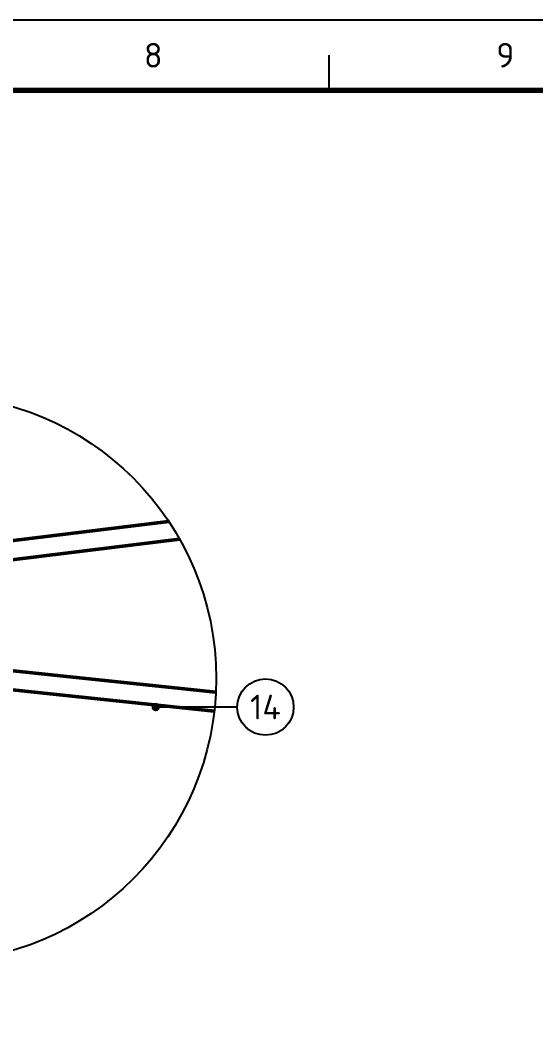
# Model space of a CAD drawing. Header units: millimetres. Extents: x 0 to 594, y 0 to 420.
# Drawn here: x 353.1 to 426.3, y 277.7 to 420 of the extents above; entities that cross this region are included whole.
import ezdxf
from ezdxf.enums import TextEntityAlignment as Align

# ---------------------------------------------------------------- set-up
doc = ezdxf.new("R2010")
doc.units = ezdxf.units.MM
doc.linetypes.add('ISO02-TRAZOS', pattern=[3.75, 3, -0.75])
for name, color, linetype, lineweight in [('01-VISIBLE', 7, 'CONTINUOUS', 50), ('02-OCULTA', 4, 'ISO02-TRAZOS', 25), ('06-TEXTO', 7, 'CONTINUOUS', 25), ('07-RECUADRO', 7, 'CONTINUOUS', 70), ('08-FINA', 5, 'CONTINUOUS', 25)]:
    doc.layers.add(name, color=color, linetype=linetype, lineweight=lineweight)
doc.styles.add('ISO3098', font='isocpeur.ttf')

msp = doc.modelspace()

# ---------------------------------------------------------------- hatches: boundary and pattern name
at = {"layer": '08-FINA'}
h = msp.add_hatch(color=7, dxfattribs=at)
h.dxf.hatch_style = 1
edge = h.paths.add_edge_path()
edge.add_arc((372.352, 322.44), 0.6, 0, 360)

# ---------------------------------------------------------------- linework, layer by layer
at = {"layer": '01-VISIBLE'}
for points in [[(313.475, 341.36), (374.18, 348.813)], [(316.885, 339.058), (375.732, 346.284)], [(348.884, 327.906), (380.881, 324.543)], [(347.486, 325.338), (380.657, 321.851)]]:
    msp.add_lwpolyline(points, dxfattribs=at)
at = {"layer": '02-OCULTA'}
for points in [[(313.475, 341.36), (374.18, 348.813)], [(313.804, 338.68), (375.732, 346.284)], [(335.722, 329.289), (380.881, 324.543)], [(335.44, 326.604), (380.657, 321.851)]]:
    msp.add_lwpolyline(points, dxfattribs=at)
at = {"layer": '07-RECUADRO'}
msp.add_lwpolyline([(20, 10), (584, 10), (584, 410), (20, 410)], close=True, dxfattribs=at)
at = {"layer": '08-FINA'}
for p, q in [((397, 410), (397, 415)), ((383.929, 322.44), (372.352, 322.44))]:
    msp.add_line(p, q, dxfattribs=at)
msp.add_lwpolyline([(0, 0), (594, 0), (594, 420), (0, 420)], close=True, dxfattribs=at)
for centre, radius in [((340.667, 326.5), 40.263), ((387.929, 322.44), 4)]:
    msp.add_circle(centre, radius, dxfattribs=at)

# ---------------------------------------------------------------- texts
at = {"layer": '06-TEXTO', "style": 'ISO3098'}
for s, p in [('8', (372, 415)), ('9', (422, 415)), ('14', (387.929, 322.44))]:
    msp.add_text(s, height=3.5, dxfattribs=at).set_placement(p, align=Align.MIDDLE_CENTER)

doc.saveas('drawing.dxf')
